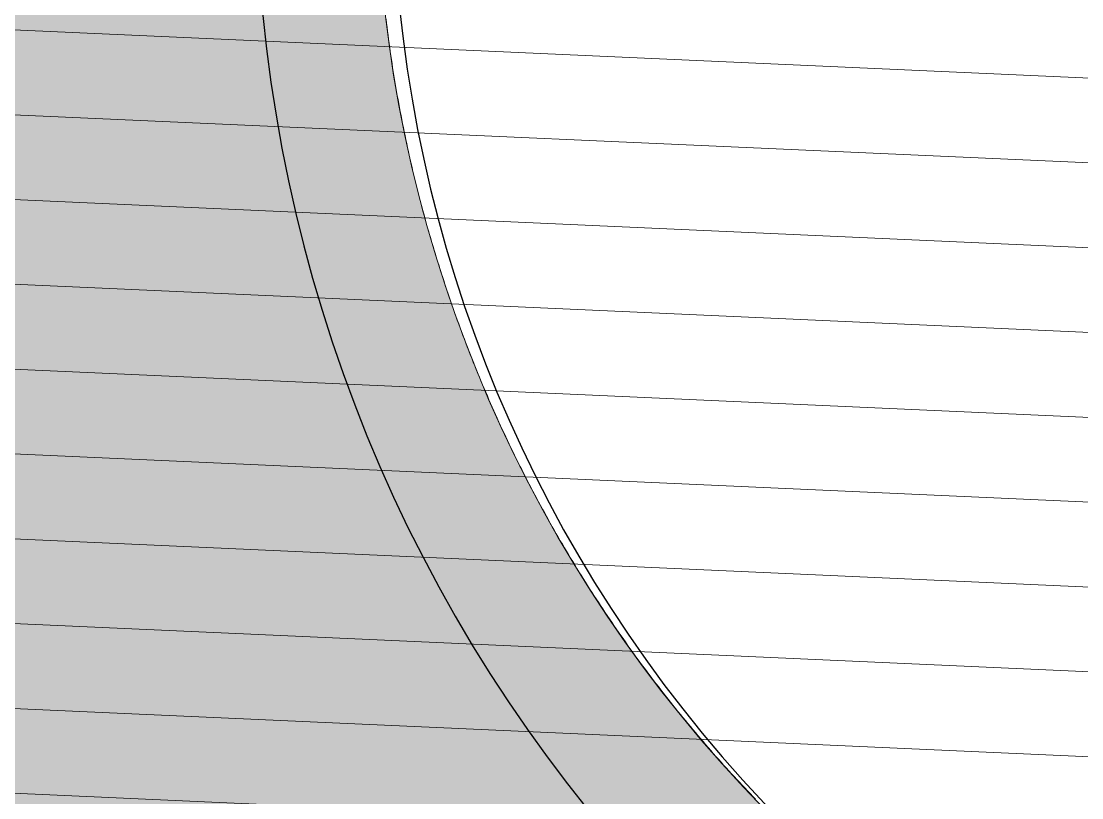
# Model space of a CAD drawing. Header units: millimetres. Extents: x -1030105 to 906887, y -616134 to 1220667.
# Drawn here: x 877654 to 879218, y -315616 to -314471 of the extents above; entities that cross this region are included whole.
import ezdxf

# ---------------------------------------------------------------- set-up
doc = ezdxf.new("R2010")
doc.units = ezdxf.units.MM
doc.header["$MEASUREMENT"] = 0
doc.linetypes.add('DASHEDX2', pattern=[38.099999999999994, 25.4, -12.7])
doc.layers.add('A-Wall', color=6, linetype='Continuous', lineweight=9)
doc.layers.add('QH_Ki hieu', color=6, linetype='Continuous', lineweight=15)
for name, color, linetype in [('A-WALL-PATT', 7, 'Continuous'), ('DA-ROOF-OTLN', 6, 'DASHEDX2'), ('XR-BC-Frame outside$0$LBC - BEACH CLUB - 240809 DG Rev$0$DA-DOOR-WIND', 21, 'Continuous')]:
    doc.layers.add(name, color=color, linetype=linetype)

# ---------------------------------------------------------------- blocks, each defined once
blk = doc.blocks.new('XR-BC-Frame outside-flat-1')
at = {"layer": 'XR-BC-Frame outside$0$LBC - BEACH CLUB - 240809 DG Rev$0$DA-DOOR-WIND'}
for centre, radius, start, end in [((-7101447.453458363, -1071673.472150357), 2200, 155.1210891144141, 238.8789108855025), ((-7101446.156601006, -1071671.764859918), 2000, 155.2349736585892, 239.4999999999968)]:
    blk.add_arc(centre, radius, start, end, dxfattribs=at)
blk = doc.blocks.new('111111')
at = {"layer": 'A-WALL-PATT', "extrusion": (2.643228823645613e-09, 1.168364264361378e-09, 1)}
h = blk.add_hatch(color=255, dxfattribs=at)
h.dxf.hatch_style = 1
edge = h.paths.add_edge_path()
edge.add_arc((480219.7858931146, 1167791.09787471), 17.95625409759747, 175.2346372613609, 227.6738886339441, ccw=False)
edge.add_line((480201.8917090598, 1167792.589597952), (480202.2315401692, 1167792.561300864))
edge.add_arc((480222.4309556005, 1167791.040519092), 20.25658315083546, 175.6944150595487, 187.7190087789885)
edge.add_line((480202.3579235652, 1167788.319757092), (480204.5997450022, 1167789.337117267))
edge.add_arc((480222.0476552981, 1167797.118478969), 19.10442785426783, 145.1693927360603, 204.035758603613, ccw=False)
edge.add_line((480206.3658961516, 1167808.030013862), (480206.6457893145, 1167807.835217236))
edge.add_arc((480223.0313465552, 1167796.478204828), 19.93660494947684, 145.2737387224778, 152.2700192400054)
edge.add_line((480205.3844553026, 1167805.754812292), (480206.8575468386, 1167804.988690058))
edge.add_arc((480231.0203084841, 1167792.174037628), 27.35058257521144, 127.1256568996294, 152.0608829801929, ccw=False)
edge.add_line((480214.5124518351, 1167813.981032746), (480214.7174762934, 1167813.708542601))
edge.add_arc((480233.0424835267, 1167789.484511103), 30.37448916589842, 127.1067944420845, 131.2827606693089)
edge.add_line((480213.002136852, 1167812.309806221), (480214.060896104, 1167811.125455194))
edge.add_arc((480230.7274916021, 1167792.48184055), 25.00719441514041, 111.29988397985139, 131.7953544591053, ccw=False)
edge.add_arc((480220.8178296905, 1167817.89892954), 2.273381310523913, 291.3001728592886, 371.6272930335114)
edge.add_line((480223.0445597488, 1167818.35711709), (480222.2074872507, 1167822.425177181))
edge.add_arc((480227.0263550354, 1167798.802406044), 24.10926798767607, 64.48341949209521, 101.52971700896461, ccw=False)
edge.add_line((480237.4119592053, 1167820.560072025), (480238.6302300879, 1167822.408209587))
edge.add_line((480238.6302300878, 1167822.408209587), (480238.998944281, 1167822.16515746))
edge.add_arc((480239.8746579178, 1167820.981961209), 1.472014858031872, 56.60337364703821, 126.50608464958711, ccw=False)
edge.add_line((480240.6849013855, 1167822.210917378), (480243.0575554438, 1167820.646640719))
edge.add_arc((480242.2473126057, 1167819.417685503), 1.472013714957934, -13.299398889197107, 56.60337364721141, ccw=False)
edge.add_line((480243.6798488061, 1167819.079064165), (480244.0439820262, 1167818.838993168))
edge.add_line((480244.0439820262, 1167818.838993168), (480242.8060087438, 1167816.961268645))
edge.add_arc((480226.859658937, 1167798.957619081), 24.05031122019738, 22.08605235720961, 48.46776523492463, ccw=False)
edge.add_arc((480251.2524682179, 1167808.853456705), 2.273381310464571, 202.0361058680608, 287.0475638986841)
edge.add_line((480251.9189451343, 1167806.67996387), (480256.097917685, 1167807.961398394))
edge.add_arc((480232.9590440986, 1167798.477079689), 25.00719440767582, 288.0577122889798, 382.28807612535155, ccw=False)
edge.add_arc((480241.4153687264, 1167772.540225884), 2.273381310464986, 108.0585981395158, 193.7360100087398)
edge.add_line((480239.2070059465, 1167772.000414422), (480240.2324876577, 1167767.805179974))
edge.add_arc((480230.1419404856, 1167786.513554928), 21.25611525313659, 298.3406434867571, 302.8931188944929)
edge.add_line((480241.6855757181, 1167768.665111823), (480241.8707677272, 1167768.378773164))
edge.add_arc((480230.1419404829, 1167786.513554935), 21.59712245720434, 279.07103371546197, 302.8931188901852, ccw=False)
edge.add_line((480233.5469180391, 1167765.186533899), (480233.4931552357, 1167765.523276336))
edge.add_arc((480233.8486393159, 1167765.580031348), 0.3599861978954548, 10.237620173101675, 189.0710337108366, ccw=False)
edge.add_line((480234.2028942176, 1167765.644012026), (480234.0128835124, 1167766.429603166))
edge.add_arc((480230.3786145685, 1167781.455332801), 15.45899291117491, 242.6808204078638, 283.59698255433034, ccw=False)
edge.add_line((480223.2837562917, 1167767.720579514), (480222.8072664452, 1167766.55334782))
edge.add_arc((480232.8286476266, 1167791.860390475), 27.21900969372033, 248.3968407838984, 251.8019688948235)
edge.add_line((480224.3280890092, 1167766.00279987), (480224.221790846, 1167765.678783499))
edge.add_arc((480232.4777079789, 1167790.844024422), 26.48489226696013, 201.3728077976264, 251.8369778060728, ccw=False)
edge.add_line((480207.8142114389, 1167781.192006145), (480206.4037020448, 1167779.643295028))
edge.add_arc((480219.7894808211, 1167791.099284637), 17.61870515598718, 220.5579989796274, 227.6683501628283)
edge.add_line((480207.9246751551, 1167778.074494509), (480207.6950581236, 1167777.822379599))
at = {"layer": 'A-Wall', "extrusion": (2.643228823646299e-09, 1.168364264361702e-09, 1), "elevation": 0.03806475069832382}
blk.add_lwpolyline([(480207.6950581233, 1167777.822379598, -0.2328878377101954), (480201.8917090599, 1167792.589597952), (480202.231540169, 1167792.561300864, 0.05251538496944803), (480202.3579235647, 1167788.319757091), (480204.5997450018, 1167789.337117266, -0.2626546181741475), (480206.3658961517, 1167808.030013862), (480206.6457893146, 1167807.835217236, 0.03053651885314964), (480205.3844553026, 1167805.754812292), (480206.8575468385, 1167804.988690058, -0.1092318010861941), (480214.5124518352, 1167813.981032746), (480214.7174762934, 1167813.7085426, 0.01822310681375), (480213.0021368517, 1167812.309806221), (480214.0608961037, 1167811.125455194, -0.08966752457732981), (480221.643644639, 1167815.780842607, 0.3655874912846441), (480223.0445597488, 1167818.357117089), (480222.2074872504, 1167822.425177181, -0.1630677176795841), (480237.4119592052, 1167820.560072025), (480238.6302300875, 1167822.408209587), (480238.9989442808, 1167822.16515746, -0.3148321466877497), (480240.6849013849, 1167822.210917378), (480243.0575554435, 1167820.646640718, -0.3148324417924367), (480243.6798488057, 1167819.079064165), (480244.0439820261, 1167818.838993168), (480242.8060087435, 1167816.961268644, -0.1156230875817272), (480249.1451628543, 1167808.000504954, 0.3889362886530088), (480251.9189451341, 1167806.67996387), (480256.0979176848, 1167807.961398393, -0.4360080856279802), (480240.7106443744, 1167774.701620381, 0.3922854151885992), (480239.2070059464, 1167772.000414422), (480240.2324876575, 1167767.805179974, 0.01986653426235281), (480241.685575718, 1167768.665111823), (480241.8707677272, 1167768.378773164, -0.104319423563129), (480233.5469180389, 1167765.186533899), (480233.4931552354, 1167765.523276336, -0.9898710832779887), (480234.2028942175, 1167765.644012026), (480234.0128835124, 1167766.429603166, -0.1804517090033734), (480223.2837562913, 1167767.720579514), (480222.8072664448, 1167766.553347821, 0.01485876762310351), (480224.3280890086, 1167766.00279987), (480224.2217908453, 1167765.678783499, -0.2238204854565347), (480207.8142114386, 1167781.192006144), (480206.4037020448, 1167779.643295028, 0.03103471776045982), (480207.9246751549, 1167778.074494509)], format="xyb", close=True, dxfattribs=at)
at = {"extrusion": (2.643228823645945e-09, 1.168364264361599e-09, 1), "xscale": 0.001136690655233559, "yscale": 0.001136690655233559, "zscale": 0.001136690655233559, "rotation": 47.67388863394415}
blk.add_blockref('XR-BC-Frame outside-flat-1', (484786.0463419323, 1174597.0426995, 0.01545138014929481), dxfattribs=at)

msp = doc.modelspace()

# ---------------------------------------------------------------- hatches: boundary and pattern name
at = {"layer": 'QH_Ki hieu', "ltscale": 5}
h = msp.add_hatch(dxfattribs=at)
h.set_pattern_fill('ANSI31', color=256, scale=1000, angle=-47.56871865490706)
h.set_pattern_definition([(357.431281345093, (-1184316855.143314, -434748462.9681519), (5.602197619936724, 124.8743984242854), [])])
edge = h.paths.add_edge_path()
edge.add_arc((857549.6717386674, -308526.9851848008), 24915.76744409949, -47.56871865490706, 312.4312813450929)

# ---------------------------------------------------------------- linework, layer by layer
at = {"layer": 'A-Wall', "extrusion": (1.653306188088354e-06, -3.724823939533036e-07, 0.9999999999985639), "elevation": 38.08261807612951}
msp.add_lwpolyline([(834175.2437505391, -304362.4048349709, -0.2328878377101954), (840320.793718192, -291829.4504347976), (840504.1056644169, -292066.9303924912, 0.05251538496944803), (837824.6618067821, -294666.3381642101), (839815.843470023, -295518.3753536803, -0.2626546181741475), (853003.1823950016, -285571.1723008673), (853042.7969415801, -285868.5452785242, 0.03053651885314964), (850943.189987085, -286284.1467069477), (851319.9437440956, -287695.4596387472, -0.1092318010861941), (861702.7038132097, -287329.6332077837), (861647.4301173609, -287624.4972757663, 0.01822310681375), (859721.0477344922, -287340.7014863581), (859580.3002835023, -288731.1643494426, -0.08966752457732981), (867103.8240237514, -290892.4404642564, 0.3655874912846441), (869608.2885350484, -290273.1867355429), (871753.2820095237, -287315.2202744635, -0.1630677176795841), (879565.8622562523, -298295.9105015291), (881489.0773954462, -297990.1934517804), (881550.069724828, -298373.8860584238, -0.3148321466877497), (882580.393085877, -299441.5856338713), (882972.7124014576, -301910.7736136907, -0.3148324417924367), (882324.0586250727, -303245.2386198826), (882384.2681117064, -303624.1870644413), (880430.1459730287, -303934.6691174111, -0.1156230875817272), (878373.2959627354, -313369.4732316339, 0.3889362886530088), (879161.9643253948, -315954.4974174037), (882474.3247560024, -317907.7906701402, -0.4360080856279802), (851743.2097470292, -327654.8285509621, 0.3922854151885992), (849096.6491686518, -328281.5201147155), (846980.8887770727, -331437.3165500281, 0.01986653426235281), (848401.7275007325, -331870.5844515632), (848325.690145034, -332160.7883808019, -0.104319423563129), (841312.4927229946, -328649.8713958704), (841499.2647747278, -328415.1029980553, -0.9898710832779887), (841998.8968049885, -328804.3503446084), (842396.2880539487, -328214.7133607345, -0.1804517090033734), (836866.9637496239, -320481.0473829547), (835826.1710562387, -320864.3616939351, 0.01485876762310351), (836371.24653078, -322178.7288413889), (836097.7433988481, -322302.0010473247, -0.2238204854565347), (836434.1907385741, -302439.926638585), (834591.3300785216, -302443.0962376323, 0.03103471776045982), (834475.2433082078, -304361.8888553725)], format="xyb", close=True, dxfattribs=at)
at = {"layer": 'A-Wall', "extrusion": (1.653306188088354e-06, -3.724823939533039e-07, 0.9999999999985639)}
for points, elevation in [([(878192.0259163922, -314467.5937588704), (878192.7404079793, -314473.5327392495)], 38.05310358676144), ([(878192.7404079793, -314473.5327392495), (878193.4728554657, -314479.4711129884)], 38.05310358676154), ([(878193.4728554657, -314479.4711129884), (878194.2232623437, -314485.4087990039)], 38.05310358676163), ([(878194.2232623437, -314485.4087990039), (878194.9916302433, -314491.3457166199)], 38.05310358676142), ([(878194.9916302433, -314491.3457166199), (878195.777962424, -314497.2817844623)], 38.05310358676132), ([(878195.777962424, -314497.2817844623), (878196.5822609813, -314503.2169214478)], 38.05310358676167), ([(878196.5822609813, -314503.2169214478), (878197.4045282436, -314509.1510467842)], 38.05310358676178), ([(878197.4045282436, -314509.1510467842), (878198.2447665392, -314515.0840793881)], 38.05310358676169), ([(878198.2447665392, -314515.0840793881), (878199.1029784291, -314521.01593806)], 38.05310358676117), ([(878199.1029784291, -314521.01593806), (878199.9791657759, -314526.9465414836)], 38.05310358676164), ([(878199.9791657759, -314526.9465414836), (878200.8733274157, -314532.875808925)], 38.05310358676154), ([(878200.8733274157, -314532.875808925), (878201.7854621842, -314538.8036584278)], 38.05310358676149), ([(878201.7854621842, -314538.8036584278), (878202.7155684516, -314544.7300091415)], 38.05310358676176), ([(878202.7155684516, -314544.7300091415), (878203.6636448208, -314550.6547792262)], 38.05310358676132), ([(878203.6636448208, -314550.6547792262), (878204.629689662, -314556.5778877732)], 38.05310358676131), ([(878204.629689662, -314556.5778877732), (878205.6137015785, -314562.4992530008)], 38.05310358676181), ([(878205.6137015785, -314562.4992530008), (878206.6156791731, -314568.4187937092)], 38.0531035867616), ([(878206.6156791731, -314568.4187937092), (878207.6356201175, -314574.3364288152)], 38.05310358676145), ([(878207.6356201175, -314574.3364288152), (878208.6735197551, -314580.2520765371)], 38.05310358676164), ([(878208.6735197551, -314580.2520765371), (878209.7293727308, -314586.1656552676)], 38.05310358676111), ([(878209.7293727308, -314586.1656552676), (878210.8031736895, -314592.0770841564)], 38.05310358676173), ([(878210.8031736895, -314592.0770841564), (878211.8949170433, -314597.9862810142)], 38.05310358676142), ([(878211.8949170433, -314597.9862810142), (878213.0045972042, -314603.8931652235)], 38.05310358676174), ([(878213.0045972042, -314603.8931652235), (878214.1322095155, -314609.7976544202)], 38.05310358676164), ([(878214.1322095155, -314609.7976544202), (878215.2777476908, -314615.699667987)], 38.05310358676154), ([(878215.2777476908, -314615.699667987), (878216.4412061425, -314621.5991240256)], 38.05310358676168), ([(878216.4412061425, -314621.5991240256), (878217.6225762557, -314627.4959412781)], 38.05310358676172), ([(878217.6225762557, -314627.4959412781), (878218.8218484841, -314633.3900384285)], 38.05310358676111), ([(878218.8218484841, -314633.3900384285), (878220.0390137475, -314639.2813343351)], 38.05310358676147), ([(878220.0390137475, -314639.2813343351), (878221.2740622669, -314645.1697476237)], 38.05310358676163), ([(878221.2740622669, -314645.1697476237), (878222.526984962, -314651.0551969783)], 38.05310358676155), ([(878222.526984962, -314651.0551969783), (878223.7977727525, -314656.9376009661)], 38.05310358676189), ([(878223.7977727525, -314656.9376009661), (878225.0864158593, -314662.8168786206)], 38.05310358676204), ([(878225.0864158593, -314662.8168786206), (878226.3929045036, -314668.6929484509)], 38.05310358676189), ([(878226.3929045036, -314668.6929484509), (878227.7172256471, -314674.5657297228)], 38.05310358676155), ([(878227.7172256471, -314674.5657297228), (878229.0593669494, -314680.4351411788)], 38.05310358676165), ([(878229.0593669494, -314680.4351411788), (878230.4193144408, -314686.3011021428)], 38.05310358676144), ([(878230.4193144408, -314686.3011021428), (878231.7970550829, -314692.1635317062)], 38.05310358676184), ([(878231.7970550829, -314692.1635317062), (878233.1925753712, -314698.0223490186)], 38.05310358676151), ([(878233.1925753712, -314698.0223490186), (878234.6058620348, -314703.8774731131)], 38.05310358676137), ([(878234.6058620348, -314703.8774731131), (878236.0369025007, -314709.7288229647)], 38.05310358676179), ([(878236.0369025007, -314709.7288229647), (878237.4856818676, -314715.5763178975)], 38.05310358676135), ([(878237.4856818676, -314715.5763178975), (878238.952184536, -314721.4198775268)], 38.05310358676184), ([(878238.952184536, -314721.4198775268), (878240.4363925778, -314727.2594214677)], 38.05310358676162), ([(878240.4363925778, -314727.2594214677), (878241.9382889966, -314733.0948698013)], 38.05310358676167), ([(878241.9382889966, -314733.0948698013), (878243.4578572608, -314738.9261415024)], 38.05310358676153), ([(878243.4578572608, -314738.9261415024), (878244.9950794432, -314744.7531571175)], 38.05310358676171), ([(878244.9950794432, -314744.7531571175), (878246.549938547, -314750.575836029)], 38.05310358676159), ([(878246.549938547, -314750.575836029), (878248.1224175752, -314756.3940976775)], 38.05310358676168), ([(878248.1224175752, -314756.3940976775), (878249.7124986001, -314762.2078622603)], 38.05310358676123), ([(878249.7124986001, -314762.2078622603), (878251.3201613654, -314768.0170503241)], 38.05310358676156), ([(878251.3201613654, -314768.0170503241), (878252.9453844507, -314773.8215822406)], 38.0531035867613), ([(878252.9453844507, -314773.8215822406), (878254.588147134, -314779.6213786146)], 38.05310358676147), ([(878254.588147134, -314779.6213786146), (878256.2484286935, -314785.4163599928)], 38.05310358676171), ([(878256.2484286935, -314785.4163599928), (878257.9262074756, -314791.2064469797)], 38.05310358676173), ([(878257.9262074756, -314791.2064469797), (878259.6214627589, -314796.9915604131)], 38.0531035867617), ([(878259.6214627589, -314796.9915604131), (878261.3341733557, -314802.7716205484)], 38.05310358676175), ([(878261.3341733557, -314802.7716205484), (878263.0643178453, -314808.5465481068)], 38.05310358676154), ([(878263.0643178453, -314808.5465481068), (878264.8118717805, -314814.3162649735)], 38.05310358676149), ([(878264.8118717805, -314814.3162649735), (878266.5768104815, -314820.0806925684)], 38.05310358676171), ([(878266.5768104815, -314820.0806925684), (878268.359109268, -314825.8397522528)], 38.05310358676159), ([(878268.359109268, -314825.8397522528), (878270.1587427617, -314831.5933664941)], 38.05310358676159), ([(878270.1587427617, -314831.5933664941), (878271.9756865152, -314837.3414563044)], 38.05310358676179), ([(878271.9756865152, -314837.3414563044), (878273.8099156158, -314843.0839436274)], 38.05310358676167), ([(878273.8099156158, -314843.0839436274), (878275.6614051504, -314848.8207499991)], 38.05310358676161), ([(878275.6614051504, -314848.8207499991), (878277.5301297405, -314854.5517975959)], 38.05310358676152), ([(878277.5301297405, -314854.5517975959), (878279.4160612137, -314860.2770089433)], 38.05310358676149), ([(878279.4160612137, -314860.2770089433), (878281.3191713975, -314865.9963070909)], 38.05310358676172), ([(878281.3191713975, -314865.9963070909), (878283.2394316538, -314871.7096149717)], 38.05310358676169), ([(878283.2394316538, -314871.7096149717), (878285.1768128783, -314877.416855868)], 38.0531035867615), ([(878285.1768128783, -314877.416855868), (878287.131287132, -314883.1179523636)], 38.05310358676188), ([(878287.131287132, -314883.1179523636), (878289.1028255436, -314888.8128277991)], 38.05310358676178), ([(878289.1028255436, -314888.8128277991), (878291.0913994748, -314894.501404991)], 38.05310358676173), ([(878291.0913994748, -314894.501404991), (878293.096979589, -314900.1836075127)], 38.05310358676181), ([(878293.096979589, -314900.1836075127), (878295.1195346869, -314905.859359054)], 38.05310358676125), ([(878295.1195346869, -314905.859359054), (878297.1590324051, -314911.5285848762)], 38.05310358676158), ([(878297.1590324051, -314911.5285848762), (878299.2154406129, -314917.1912086691)], 38.05310358676159), ([(878299.2154406129, -314917.1912086691), (878301.2887269469, -314922.8471558105)], 38.05310358676172), ([(878301.2887269469, -314922.8471558105), (878303.3788590437, -314928.4963502811)], 38.05310358676184), ([(878303.3788590437, -314928.4963502811), (878305.4858047726, -314934.1387169931)], 38.05310358676147), ([(878305.4858047726, -314934.1387169931), (878307.6095322358, -314939.7741801018)], 38.05310358676133), ([(878307.6095322358, -314939.7741801018), (878309.7500083713, -314945.4026646941)], 38.05310358676168), ([(878309.7500083713, -314945.4026646941), (878311.907197789, -314951.0240968462)], 38.05310358676154), ([(878311.907197789, -314951.0240968462), (878314.0810650986, -314956.6384026344)], 38.05310358676186), ([(878314.0810650986, -314956.6384026344), (878316.2715742112, -314962.245508426)], 38.05310358676172), ([(878316.2715742112, -314962.245508426), (878318.4786895037, -314967.8453407047)], 38.05310358676146), ([(878318.4786895037, -314967.8453407047), (878320.702375353, -314973.4378255468)], 38.05310358676166), ([(878320.702375353, -314973.4378255468), (878322.9425959035, -314979.0228892613)], 38.05310358676176), ([(878322.9425959035, -314979.0228892613), (878325.199315299, -314984.6004582738)], 38.05310358676188), ([(878325.199315299, -314984.6004582738), (878327.4724969852, -314990.1704591844)], 38.05310358676153), ([(878327.4724969852, -314990.1704591844), (878329.7621032435, -314995.7328197575)], 38.05310358676135), ([(878329.7621032435, -314995.7328197575), (878332.0680937942, -315001.2874683976)], 38.05310358676134), ([(878332.0680937942, -315001.2874683976), (878334.3904302202, -315006.8343334511)], 38.05310358676169), ([(878334.3904302202, -315006.8343334511), (878336.7290731731, -315012.3733429733)], 38.05310358676155), ([(878336.7290731731, -315012.3733429733), (878339.0839833047, -315017.9044254269)], 38.05310358676139), ([(878339.0839833047, -315017.9044254269), (878341.4551212664, -315023.4275089256)], 38.05310358676152), ([(878341.4551212664, -315023.4275089256), (878343.8424484085, -315028.9425218157)], 38.05310358676172), ([(878343.8424484085, -315028.9425218157), (878346.2459244512, -315034.4493926764)], 38.05310358676184), ([(878346.2459244512, -315034.4493926764), (878348.6655079506, -315039.9480514257)], 38.05310358676184), ([(878348.6655079506, -315039.9480514257), (878351.1011560659, -315045.4384287382)], 38.05310358676165), ([(878351.1011560659, -315045.4384287382), (878353.552826655, -315050.9204547065)], 38.05310358676171), ([(878353.552826655, -315050.9204547065), (878356.0204768766, -315056.3940601801)], 38.05310358676159), ([(878356.0204768766, -315056.3940601801), (878358.5040645887, -315061.8591753678)], 38.05310358676174), ([(878358.5040645887, -315061.8591753678), (878361.0035471829, -315067.315730304)], 38.05310358676161), ([(878361.0035471829, -315067.315730304), (878363.5188822846, -315072.763656071)], 38.0531035867618), ([(878363.5188822846, -315072.763656071), (878366.050026587, -315078.2028829941)], 38.05310358676138), ([(878366.050026587, -315078.2028829941), (878368.5969353867, -315083.633343727)], 38.05310358676147), ([(878368.5969353867, -315083.633343727), (878371.1595630487, -315089.054970807)], 38.05310358676144), ([(878371.1595630487, -315089.054970807), (878373.7378639383, -315094.4676970044)], 38.05310358676159), ([(878373.7378639383, -315094.4676970044), (878376.3317924207, -315099.8714552639)], 38.05310358676189), ([(878376.3317924207, -315099.8714552639), (878378.9413023954, -315105.2661782974)], 38.05310358676137), ([(878378.9413023954, -315105.2661782974), (878381.5663491588, -315110.6517985259)], 38.05310358676156), ([(878381.5663491588, -315110.6517985259), (878384.2068866108, -315116.0282491269)], 38.05310358676174), ([(878384.2068866108, -315116.0282491269), (878386.8628684179, -315121.3954631618)], 38.0531035867616), ([(878386.8628684179, -315121.3954631618), (878389.5342468497, -315126.7533753795)], 38.05310358676163), ([(878389.5342468497, -315126.7533753795), (878392.2209734776, -315132.101920995)], 38.05310358676129), ([(878392.2209734776, -315132.101920995), (878394.9229994072, -315137.441035689)], 38.05310358676176), ([(878394.9229994072, -315137.441035689), (878397.6402759767, -315142.7706540941)], 38.05310358676122), ([(878397.6402759767, -315142.7706540941), (878400.3727549902, -315148.0907121237)], 38.05310358676161), ([(878400.3727549902, -315148.0907121237), (878403.1203875532, -315153.4011447598)], 38.05310358676178), ([(878403.1203875532, -315153.4011447598), (878405.8831250044, -315158.7018871593)], 38.05310358676171), ([(878405.8831250044, -315158.7018871593), (878408.660918449, -315163.9928750606)], 38.05310358676144), ([(878408.660918449, -315163.9928750606), (878411.4537171302, -315169.2740462982)], 38.05310358676137), ([(878411.4537171302, -315169.2740462982), (878414.2614695923, -315174.5453381824)], 38.05310358676208), ([(878414.2614695923, -315174.5453381824), (878417.084124147, -315179.8066891875)], 38.05310358676179), ([(878417.084124147, -315179.8066891875), (878419.9216295714, -315185.0580370316)], 38.05310358676164), ([(878419.9216295714, -315185.0580370316), (878422.7739344098, -315190.2993198396)], 38.05310358676164), ([(878422.7739344098, -315190.2993198396), (878425.6409874399, -315195.5304754461)], 38.05310358676143), ([(878425.6409874399, -315195.5304754461), (878428.522737206, -315200.7514416269)], 38.05310358676154), ([(878428.522737206, -315200.7514416269), (878431.4191317866, -315205.962156973)], 38.05310358676165), ([(878431.4191317866, -315205.962156973), (878434.3301178636, -315211.1625618214)], 38.05310358676147), ([(878434.3301178636, -315211.1625618214), (878437.2556409547, -315216.352596975)], 38.05310358676149), ([(878437.2556409547, -315216.352596975), (878440.1956477418, -315221.5322028875)], 38.05310358676194), ([(878440.1956477418, -315221.5322028875), (878443.1500830437, -315226.7013207107)], 38.05310358676159), ([(878443.1500830437, -315226.7013207107), (878446.1188942408, -315231.8598908983)], 38.05310358676182), ([(878446.1188942408, -315231.8598908983), (878449.1020261525, -315237.0078542532)], 38.05310358676151), ([(878449.1020261525, -315237.0078542532), (878452.0994254603, -315242.1451518109)], 38.05310358676133), ([(878452.0994254603, -315242.1451518109), (878455.1110376819, -315247.271724607)], 38.05310358676204), ([(878455.1110376819, -315247.271724607), (878458.1368060068, -315252.387515831)], 38.05310358676136), ([(878458.1368060068, -315252.387515831), (878461.176675021, -315257.4924692541)], 38.05310358676174), ([(878461.176675021, -315257.4924692541), (878464.230587681, -315262.5865285897)], 38.05310358676159), ([(878464.230587681, -315262.5865285897), (878467.2984878747, -315267.6696373179)], 38.05310358676166), ([(878467.2984878747, -315267.6696373179), (878470.3803185589, -315272.7417395595)], 38.05310358676163), ([(878470.3803185589, -315272.7417395595), (878473.476023621, -315277.8027790278)], 38.05310358676169), ([(878473.476023621, -315277.8027790278), (878476.5855467162, -315282.8526991449)], 38.05310358676169), ([(878476.5855467162, -315282.8526991449), (878479.708830801, -315287.8914440895)], 38.05310358676138), ([(878479.708830801, -315287.8914440895), (878482.8458179004, -315292.9189603106)], 38.0531035867615), ([(878482.8458179004, -315292.9189603106), (878485.9964488755, -315297.9351945483)], 38.05310358676148), ([(878485.9964488755, -315297.9351945483), (878489.1606650532, -315302.940093659)], 38.05310358676152), ([(878489.1606650532, -315302.940093659), (878492.3384079926, -315307.9336043826)], 38.05310358676151), ([(878492.3384079926, -315307.9336043826), (878495.5296190208, -315312.9156734009)], 38.05310358676184), ([(878495.5296190208, -315312.9156734009), (878498.7342389983, -315317.8862475703)], 38.05310358676171), ([(878498.7342389983, -315317.8862475703), (878501.9522097178, -315322.8452737473)], 38.05310358676169), ([(878501.9522097178, -315322.8452737473), (878505.1834718075, -315327.7926990792)], 38.05310358676162), ([(878505.1834718075, -315327.7926990792), (878508.4279647312, -315332.7284732165)], 38.05310358676165), ([(878508.4279647312, -315332.7284732165), (878511.6856281861, -315337.6525458677)], 38.0531035867615), ([(878511.6856281861, -315337.6525458677), (878514.9564014032, -315342.5648670906)], 38.05310358676176), ([(878514.9564014032, -315342.5648670906), (878518.240223148, -315347.4653867685)], 38.05310358676156), ([(878518.240223148, -315347.4653867685), (878521.5370331176, -315352.3540550756)], 38.05310358676208), ([(878521.5370331176, -315352.3540550756), (878524.8467703101, -315357.2308214876)], 38.05310358676179), ([(878524.8467703101, -315357.2308214876), (878528.1693739567, -315362.095636761)], 38.05310358676156), ([(878528.1693739567, -315362.095636761), (878531.504783056, -315366.9484506042)], 38.05310358676125), ([(878531.504783056, -315366.9484506042), (878534.8529359078, -315371.7892158108)], 38.05310358676162), ([(878534.8529359078, -315371.7892158108), (878538.2137689492, -315376.6178859893)], 38.05310358676111), ([(878538.2137689492, -315376.6178859893), (878541.5872202473, -315381.4344141079)], 38.05310358676168), ([(878541.5872202473, -315381.4344141079), (878544.9732269378, -315386.2387532514)], 38.05310358676142), ([(878544.9732269378, -315386.2387532514), (878548.371726622, -315391.0308566789)], 38.0531035867614), ([(878548.371726622, -315391.0308566789), (878551.7826566689, -315395.8106777078)], 38.05310358676147), ([(878551.7826566689, -315395.8106777078), (878555.2059544468, -315400.5781694811)], 38.05310358676125), ([(878555.2059544468, -315400.5781694811), (878558.6415573241, -315405.3332858399)], 38.05310358676185), ([(878558.6415573241, -315405.3332858399), (878562.0894005741, -315410.0759826048)], 38.05310358676127), ([(878562.0894005741, -315410.0759826048), (878565.5494210995, -315414.8062165857)], 38.05310358676146), ([(878565.5494210995, -315414.8062165857), (878569.0215539405, -315419.5239440103)], 38.05310358676151), ([(878569.0215539405, -315419.5239440103), (878572.5057350689, -315424.2291215139)], 38.05310358676152), ([(878572.5057350689, -315424.2291215139), (878576.0019004563, -315428.9217055571)], 38.05310358676154), ([(878576.0019004563, -315428.9217055571), (878579.5099858412, -315433.6016528337)], 38.05310358676179), ([(878579.5099858412, -315433.6016528337), (878583.029926497, -315438.2689199207)], 38.05310358676161), ([(878583.029926497, -315438.2689199207), (878586.5616586278, -315442.9234637442)], 38.05310358676185), ([(878586.5616586278, -315442.9234637442), (878590.1051165753, -315447.5652436173)], 38.05310358676137), ([(878590.1051165753, -315447.5652436173), (878593.6602349145, -315452.1942196676)], 38.05310358676173), ([(878593.6602349145, -315452.1942196676), (878597.2269475212, -315456.8103516737)], 38.0531035867614), ([(878597.2269475212, -315456.8103516737), (878600.8051892029, -315461.4135997632)], 38.05310358676097), ([(878600.8051892029, -315461.4135997632), (878604.3948943013, -315466.0039235984)], 38.05310358676144), ([(878604.3948943013, -315466.0039235984), (878607.9959971582, -315470.5812829575)], 38.05310358676141), ([(878607.9959971582, -315470.5812829575), (878611.6084323482, -315475.1456379686)], 38.05310358676152), ([(878611.6084323482, -315475.1456379686), (878615.2321335146, -315479.696949225)], 38.0531035867613), ([(878615.2321335146, -315479.696949225), (878618.8670343007, -315484.2351795319)], 38.05310358676131), ([(878618.8670343007, -315484.2351795319), (878622.5130681169, -315488.7602919858)], 38.05310358676182), ([(878622.5130681169, -315488.7602919858), (878626.1701679077, -315493.2722499158)], 38.05310358676134), ([(878626.1701679077, -315493.2722499158), (878629.838266851, -315497.7710168837)], 38.05310358676147), ([(878629.838266851, -315497.7710168837), (878633.5172981243, -315502.2565559861)], 38.05310358676169), ([(878633.5172981243, -315502.2565559861), (878637.2071949053, -315506.7288307851)], 38.0531035867614), ([(878637.2071949053, -315506.7288307851), (878640.9078903715, -315511.187804435)], 38.05310358676139), ([(878640.9078903715, -315511.187804435), (878644.6193177007, -315515.6334410218)], 38.05310358676174), ([(878644.6193177007, -315515.6334410218), (878648.3414089062, -315520.0657065521)], 38.05310358676147), ([(878648.3414089062, -315520.0657065521), (878652.0740966997, -315524.484567964)], 38.05310358676186), ([(878652.0740966997, -315524.484567964), (878655.8173126295, -315528.8899920211)], 38.05310358676186), ([(878655.8173126295, -315528.8899920211), (878659.5709891744, -315533.2819455448)], 38.05310358676166), ([(878659.5709891744, -315533.2819455448), (878663.3350585809, -315537.6603952987)], 38.0531035867616), ([(878663.3350585809, -315537.6603952987), (878667.1094528621, -315542.0253081043)], 38.05310358676174), ([(878667.1094528621, -315542.0253081043), (878670.8941042643, -315546.3766505505)], 38.05310358676152), ([(878670.8941042643, -315546.3766505505), (878674.6889452669, -315550.714390041)], 38.05310358676171), ([(878674.6889452669, -315550.714390041), (878678.4939064863, -315555.0384965405)], 38.05310358676144), ([(878678.4939064863, -315555.0384965405), (878682.3089201688, -315559.3489398976)], 38.05310358676157), ([(878682.3089201688, -315559.3489398976), (878686.1339173965, -315563.6456906592)], 38.05310358676156), ([(878686.1339173965, -315563.6456906592), (878689.9688297171, -315567.9287189065)], 38.05310358676184), ([(878689.9688297171, -315567.9287189065), (878693.8135882128, -315572.1979950118)], 38.05310358676137), ([(878693.8135882128, -315572.1979950118), (878697.6681246642, -315576.45348894)], 38.0531035867614), ([(878697.6681246642, -315576.45348894), (878701.5323701535, -315580.6951714126)], 38.05310358676164), ([(878701.5323701535, -315580.6951714126), (878705.4062562285, -315584.9230126856)], 38.0531035867613), ([(878705.4062562285, -315584.9230126856), (878709.2897135054, -315589.1369863325)], 38.05310358676148), ([(878709.2897135054, -315589.1369863325), (878713.1826732995, -315593.3370658109)], 38.05310358676157), ([(878713.1826732995, -315593.3370658109), (878717.0850662269, -315597.5232246943)], 38.05310358676154), ([(878717.0850662269, -315597.5232246943), (878720.9968229046, -315601.6954370221)], 38.05310358676184), ([(878720.9968229046, -315601.6954370221), (878724.9178744144, -315605.8536762517)], 38.05310358676184), ([(878724.9178744144, -315605.8536762517), (878728.8481513726, -315609.9979160732)], 38.0531035867616), ([(878728.8481513726, -315609.9979160732), (878732.7875848616, -315614.1281302931)], 38.05310358676154), ([(878732.7875848616, -315614.1281302931), (878736.7361054976, -315618.2442931837)], 38.05310358676174)]:
    msp.add_lwpolyline(points, dxfattribs=dict(at, elevation=elevation))
at = {"layer": 'QH_Ki hieu', "ltscale": 5}
msp.add_circle((857549.6717386674, -308526.9851848008, 14.31431078371812), 24915.76744409949, dxfattribs=at)

# ---------------------------------------------------------------- block references
at = {"layer": 'DA-ROOF-OTLN', "color": 66, "true_color": 0x5d8311, "extrusion": (1.650660567056104e-06, -3.713194567142038e-07, 0.9999999999985687), "xscale": 879.746829444427, "yscale": 879.746829444427, "zscale": 879.746829444427, "rotation": 312.4246562402255}
msp.add_blockref('111111', (-1042519697.339903, -381528433.055257, 4.592712676685551), dxfattribs=at)

doc.saveas('drawing.dxf')
